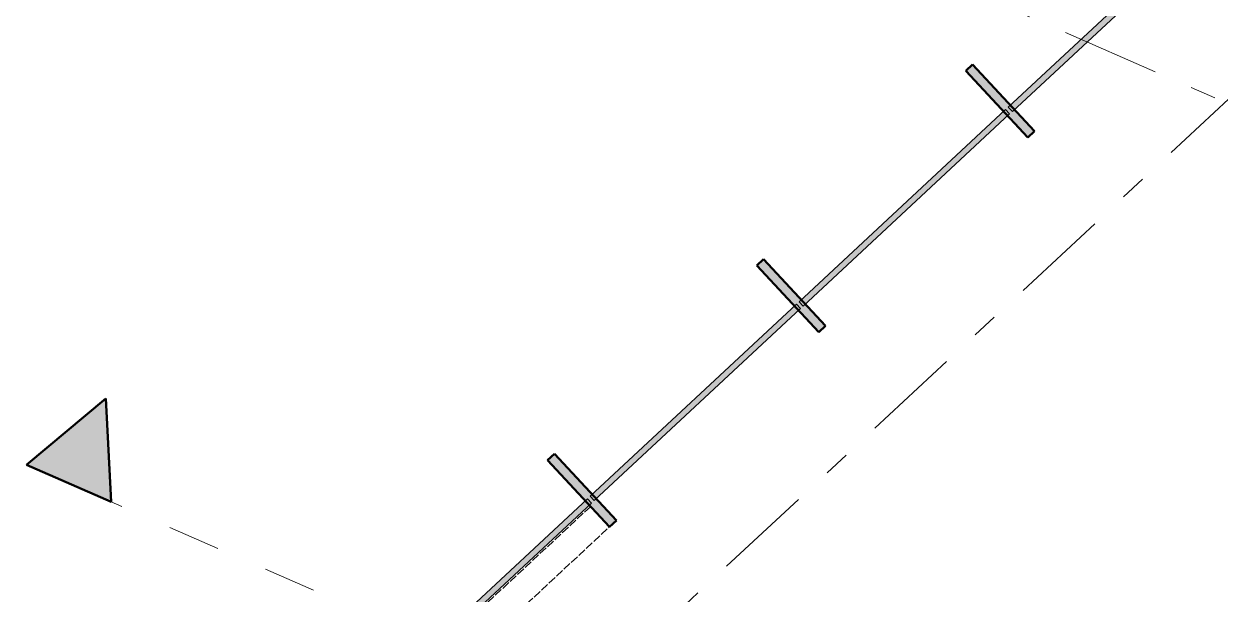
# Model space of a CAD drawing. Header units: millimetres. Extents: x -50172 to 74273, y -80883 to 11206.
# Drawn here: x -32353 to -25890, y -28053 to -24973 of the extents above; entities that cross this region are included whole.
import ezdxf
from ezdxf.enums import TextEntityAlignment as Align

# ---------------------------------------------------------------- set-up
doc = ezdxf.new("R2010")
doc.units = ezdxf.units.MM
doc.header["$MEASUREMENT"] = 0
for name, pattern in [('Dashed', [564.444447, 282.222223, -282.222223]), ('Double Dashed', [1093.611073, 529.166651, -211.666656, 141.111112, -211.666656]), ('Hidden Line', [55, 45, -10])]:
    doc.linetypes.add(name, pattern=pattern)
for name, color, linetype in [('A-95-MC_Marker_Section_P2.Marker', 7, 'Continuous'), ('New_A-15-MG_Structural_Grid_Phase_2', 7, 'Continuous'), ('New_A-25-M_Curtain_Wall', 7, 'Continuous')]:
    doc.layers.add(name, color=color, linetype=linetype)
for name, color, linetype, lineweight in [('A-95-MC_Marker_Section_P2.Marker_Pen_No__1', 7, 'Continuous', 13), ('New_A-25-M_Curtain_Wall_Pen_No__1', 7, 'Continuous', 13), ('New_A-25-M_Curtain_Wall_Pen_No__87', 8, 'Continuous', 20)]:
    doc.layers.add(name, color=color, linetype=linetype, lineweight=lineweight)
for name, color, linetype, lineweight, true_color in [('A-95-MC_Marker_Section_P2.Marker_Pen_No__25', 7, 'Continuous', 50, 0x2a2a2a), ('New_A-15-MG_Structural_Grid_Phase_2_Pen_No__222', 7, 'Continuous', 13, 0x65af33), ('New_A-25-M_Curtain_Wall_Pen_No__144', 7, 'Continuous', 0, 0xc8c8c8), ('New_A-25-M_Curtain_Wall_Pen_No__165', 7, 'Continuous', 0, 0x006060), ('New_A-25-M_Curtain_Wall_Pen_No__27', 7, 'Continuous', 50, 0x2a2a2a)]:
    doc.layers.add(name, color=color, linetype=linetype, lineweight=lineweight, true_color=true_color)
doc.styles.add('GENERATED_STYLE_4', font='')
doc.styles.get('GENERATED_STYLE_4').set_extended_font_data('Swis721 BT')

# ---------------------------------------------------------------- blocks, each defined once
blk = doc.blocks.new('Curtain Wall_8_1')
at = {"layer": 'New_A-25-M_Curtain_Wall_Pen_No__144', "linetype": 'Continuous'}
for points in [[(-27264.3, -25226.3), (-26929.1, -25586.5), (-26892.5, -25552.5), (-27227.7, -25192.3)], [(-28393.9, -26277.5), (-28058.7, -26637.7), (-28022.1, -26603.6), (-28357.3, -26243.4)], [(-29523.4, -27328.6), (-29188.3, -27688.8), (-29151.7, -27654.8), (-29486.8, -27294.6)]]:
    blk.add_hatch(color=256, dxfattribs=at).paths.add_polyline_path(points)
at = {"layer": 'New_A-25-M_Curtain_Wall_Pen_No__165', "linetype": 'Continuous', "lineweight": 0, "true_color": 0x001818}
for points in [[(-25919.4, -24384.6), (-27034.3, -25422.1), (-27012.5, -25445.5), (-25897.6, -24408)], [(-28142.1, -26496.7), (-27027.1, -25459.2), (-27048.9, -25435.7), (-28163.9, -26473.3)], [(-29271.6, -27547.8), (-28156.7, -26510.3), (-28178.5, -26486.9), (-29293.4, -27524.4)], [(-30401.2, -28599), (-29286.3, -27561.5), (-29308.1, -27538), (-30423, -28575.6)]]:
    blk.add_hatch(color=168, dxfattribs=at).paths.add_polyline_path(points)
at = {"layer": 'New_A-25-M_Curtain_Wall_Pen_No__1', "linetype": 'Continuous'}
for p, q in [((-25919.4, -24384.6), (-27034.3, -25422.1)), ((-27012.5, -25445.5), (-25897.6, -24408)), ((-27048.9, -25435.7), (-28163.9, -26473.3)), ((-28142.1, -26496.7), (-27027.1, -25459.2)), ((-27027.1, -25459.2), (-27048.9, -25435.7)), ((-27034.3, -25422.1), (-27012.5, -25445.5)), ((-28178.5, -26486.9), (-29293.4, -27524.4)), ((-28156.7, -26510.3), (-28178.5, -26486.9)), ((-28163.9, -26473.3), (-28142.1, -26496.7)), ((-29271.6, -27547.8), (-28156.7, -26510.3)), ((-29293.4, -27524.4), (-29271.6, -27547.8)), ((-29308.1, -27538), (-30423, -28575.6)), ((-30401.2, -28599), (-29286.3, -27561.5)), ((-29286.3, -27561.5), (-29308.1, -27538))]:
    blk.add_line(p, q, dxfattribs=at)
at = {"layer": 'New_A-25-M_Curtain_Wall_Pen_No__27', "linetype": 'Continuous'}
for p, q in [((-27227.7, -25192.3), (-27264.3, -25226.3)), ((-26892.5, -25552.5), (-27227.7, -25192.3)), ((-27264.3, -25226.3), (-26929.1, -25586.5)), ((-26929.1, -25586.5), (-26892.5, -25552.5)), ((-28357.3, -26243.4), (-28393.9, -26277.5)), ((-28393.9, -26277.5), (-28058.7, -26637.7)), ((-28022.1, -26603.6), (-28357.3, -26243.4)), ((-28058.7, -26637.7), (-28022.1, -26603.6)), ((-29486.8, -27294.6), (-29523.4, -27328.6)), ((-29523.4, -27328.6), (-29188.3, -27688.8)), ((-29151.7, -27654.8), (-29486.8, -27294.6)), ((-29188.3, -27688.8), (-29151.7, -27654.8))]:
    blk.add_line(p, q, dxfattribs=at)
blk = doc.blocks.new('Wall_60_1', base_point=(-29188.3, -27688.8))
at = {"layer": 'New_A-25-M_Curtain_Wall_Pen_No__87', "linetype": 'Hidden Line', "flags": 128}
for points in [[(-29290.4, -27579), (-30383.4, -28596.1)], [(-29188.3, -27688.8), (-29290.4, -27579)], [(-30281.2, -28705.9), (-29188.3, -27688.8)], [(-30383.4, -28596.1), (-30281.2, -28705.9)]]:
    blk.add_lwpolyline(points, dxfattribs=at)
blk = doc.blocks.new('Standard grid marker_21')
at = {"layer": 'New_A-15-MG_Structural_Grid_Phase_2_Pen_No__222', "linetype": 'Double Dashed'}
blk.add_line((2642.7, 0), (48997.9, 0), dxfattribs=at)
at = {"layer": 'New_A-15-MG_Structural_Grid_Phase_2_Pen_No__222', "style": 'GENERATED_STYLE_4'}
blk.add_attdef('AC_MarkerText_1', text='', height=350, rotation=113.5, dxfattribs=at).set_placement((-500, -1294.1), align=Align.MIDDLE_CENTER)
blk = doc.blocks.new('Standard grid marker_29')
at = {"layer": 'New_A-15-MG_Structural_Grid_Phase_2_Pen_No__222', "linetype": 'Double Dashed'}
blk.add_line((705.1, 0), (54601, 0), dxfattribs=at)
at = {"layer": 'New_A-15-MG_Structural_Grid_Phase_2_Pen_No__222', "style": 'GENERATED_STYLE_4'}
for tag, p in [('AC_MarkerText_1_0', (-500, 43.4)), ('AC_MarkerText_1_1', (55806.1, 43.4))]:
    blk.add_attdef(tag, text='', height=350, rotation=180, dxfattribs=at).set_placement(p, align=Align.MIDDLE_CENTER)
blk = doc.blocks.new('Cutting Plane_4_1', base_point=(18850.6, -50545.4))
at = {"layer": 'A-95-MC_Marker_Section_P2.Marker_Pen_No__25', "linetype": 'Continuous'}
blk.add_hatch(color=256, dxfattribs=at).paths.add_polyline_path([(-32339.9, -27355.3), (-31881.6, -27555.2), (-31910.9, -26996.9)])
at = {"layer": 'A-95-MC_Marker_Section_P2.Marker_Pen_No__1', "linetype": 'Dashed'}
blk.add_line((-6471, -38635.4), (-31881.6, -27555.2), dxfattribs=at)
at = {"layer": 'A-95-MC_Marker_Section_P2.Marker_Pen_No__25', "linetype": 'Continuous'}
for p, q in [((-31910.9, -26996.9), (-32339.9, -27355.3)), ((-31881.6, -27555.2), (-31910.9, -26996.9)), ((-32339.9, -27355.3), (-31881.6, -27555.2))]:
    blk.add_line(p, q, dxfattribs=at)

msp = doc.modelspace()

# ---------------------------------------------------------------- block references
at = {"layer": 'A-95-MC_Marker_Section_P2.Marker'}
msp.add_blockref('Cutting Plane_4_1', (18850.6, -50545.4), dxfattribs=at)
at = {"layer": 'New_A-15-MG_Structural_Grid_Phase_2', "color": 8, "linetype": 'Continuous', "lineweight": 15, "zscale": 1000}
for name, p, rotation in [('Standard grid marker_21', (3387.7, 1823.7), 222.9404146370858), ('Standard grid marker_29', (21520.4, -46057.9), 156.4404115839929)]:
    msp.add_blockref(name, p, dxfattribs=dict(at, rotation=rotation))
at = {"layer": 'New_A-25-M_Curtain_Wall', "linetype": 'Continuous', "lineweight": 0}
msp.add_blockref('Curtain Wall_8_1', (0, 0), dxfattribs=at)
at = {"layer": 'New_A-25-M_Curtain_Wall', "color": 250, "lineweight": 50, "true_color": 0x2a2a2a}
msp.add_blockref('Wall_60_1', (-29188.3, -27688.8), dxfattribs=at)

doc.saveas('drawing.dxf')
